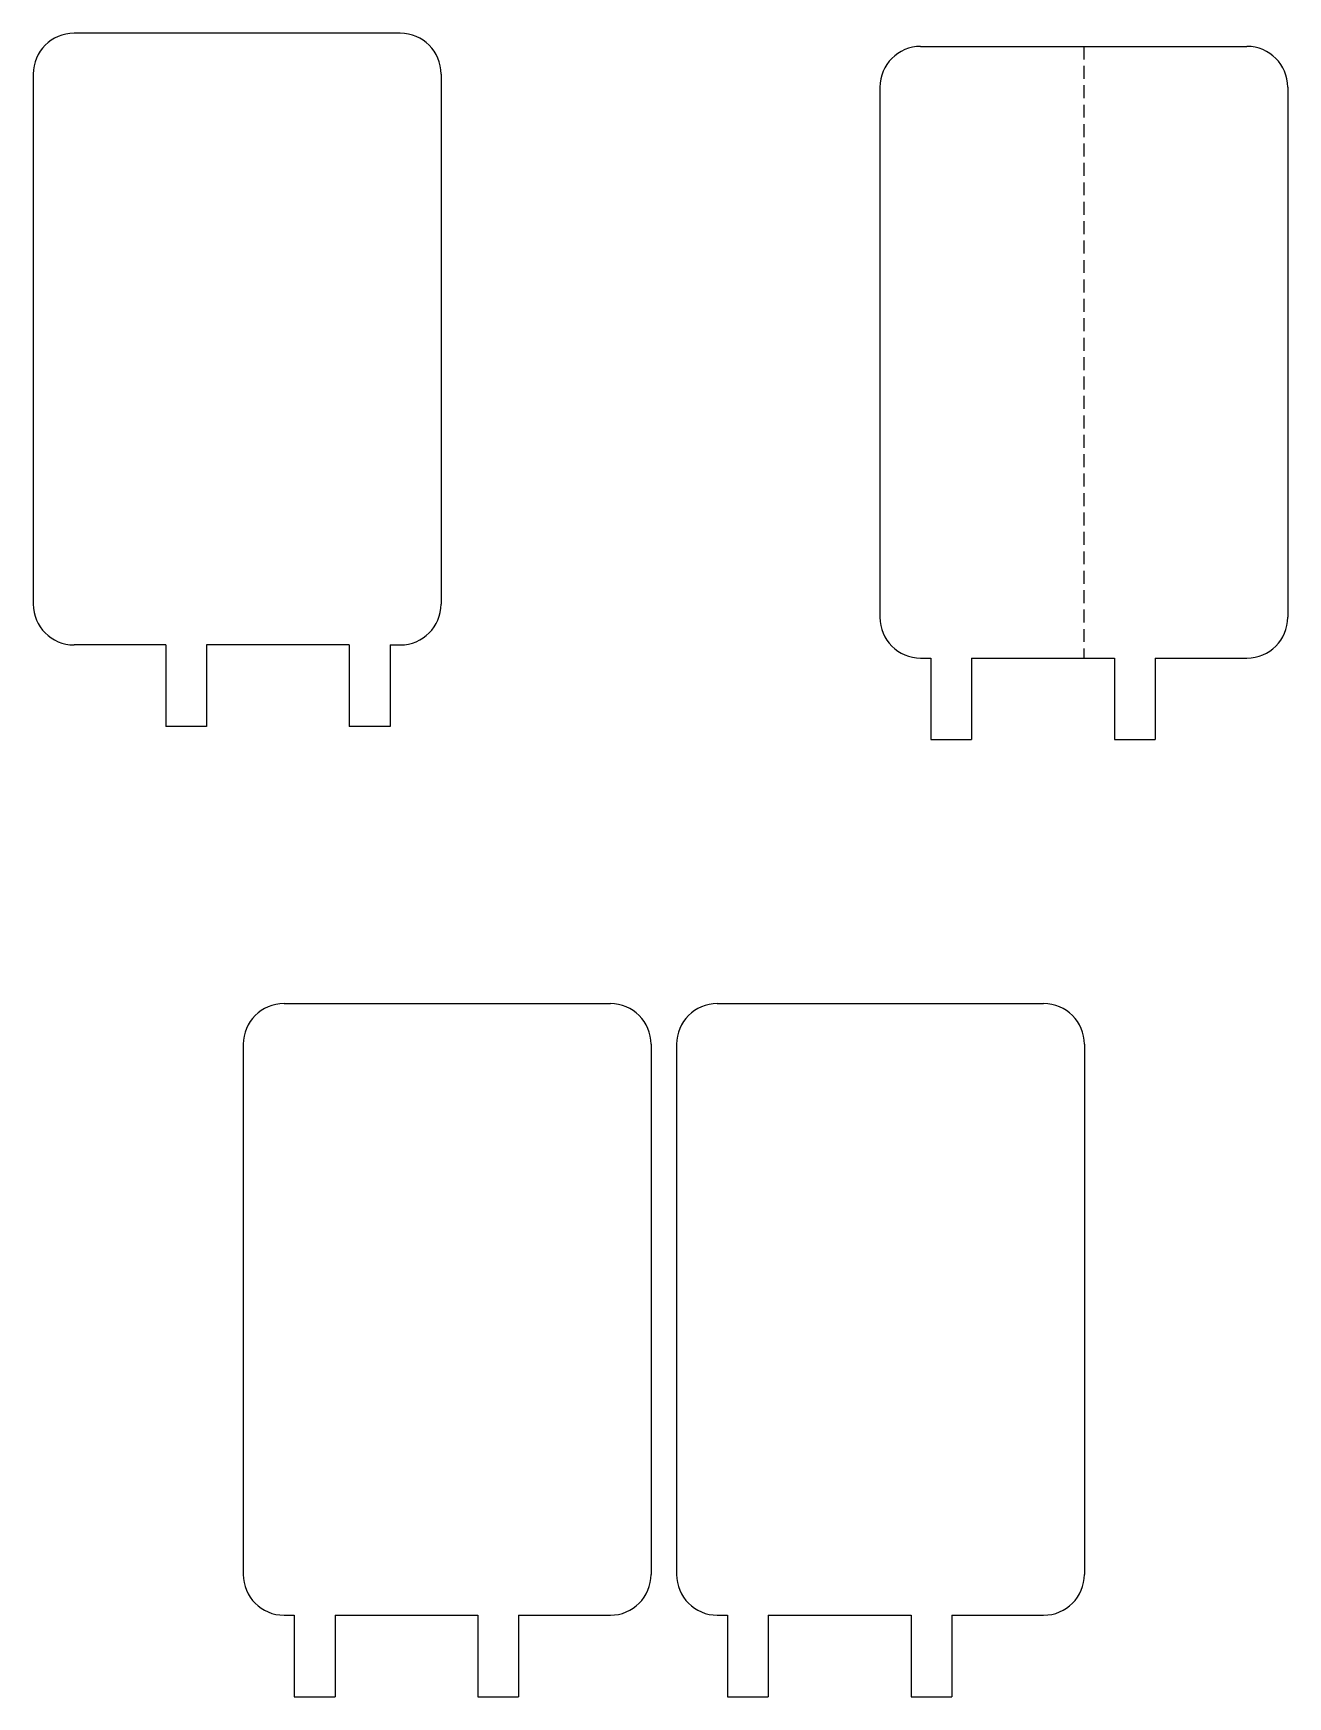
# Model space of a CAD drawing. Header units: millimetres. Extents: x -41 to 82, y -38 to 125.
import ezdxf

# ---------------------------------------------------------------- set-up
doc = ezdxf.new("R2010")
doc.units = ezdxf.units.MM
doc.linetypes.add('HIDDEN', pattern=[1.905, 1.27, -0.635])
doc.layers.add('细实线', color=7, linetype='Continuous', lineweight=25)
doc.layers.add('虚线', color=6, linetype='HIDDEN', lineweight=25)

msp = doc.modelspace()

# ---------------------------------------------------------------- linework, layer by layer
at = {"color": 7, "linetype": 'Continuous', "lineweight": 25}
for p, q in [((-4.6, 125.18), (-36.6, 125.18)), ((46.43, 123.89), (78.43, 123.89)), ((-40.6, 121.18), (-40.6, 69.18)), ((-0.6, 121.18), (-0.6, 69.18)), ((42.43, 119.89), (42.43, 67.89)), ((82.43, 119.89), (82.43, 67.89)), ((-27.6, 65.18), (-36.6, 65.18)), ((-27.6, 65.18), (-27.6, 57.18)), ((-9.6, 65.18), (-23.6, 65.18)), ((-23.6, 65.18), (-23.6, 57.18)), ((-9.6, 65.18), (-9.6, 57.18)), ((-5.6, 65.18), (-5.6, 57.18)), ((46.43, 63.89), (47.43, 63.89)), ((47.43, 63.89), (47.43, 55.89)), ((51.43, 63.89), (51.43, 55.89)), ((51.43, 63.89), (65.43, 63.89)), ((65.43, 63.89), (65.43, 55.89)), ((69.43, 63.89), (78.43, 63.89)), ((69.43, 63.89), (69.43, 55.89)), ((-23.6, 57.18), (-27.6, 57.18)), ((-5.6, 57.18), (-9.6, 57.18)), ((47.43, 55.89), (51.43, 55.89)), ((65.43, 55.89), (69.43, 55.89)), ((-16, 30), (16, 30)), ((26.49, 30), (58.49, 30)), ((-20, 26), (-20, -26)), ((20, 26), (20, -26)), ((22.49, 26), (22.49, -26)), ((62.49, 26), (62.49, -26)), ((-16, -30), (-15, -30)), ((-15, -30), (-15, -38)), ((-11, -30), (-11, -38)), ((-11, -30), (3, -30)), ((3, -30), (3, -38)), ((7, -30), (16, -30)), ((7, -30), (7, -38)), ((26.49, -30), (27.49, -30)), ((27.49, -30), (27.49, -38)), ((31.49, -30), (31.49, -38)), ((31.49, -30), (45.49, -30)), ((45.49, -30), (45.49, -38)), ((49.49, -30), (58.49, -30)), ((49.49, -30), (49.49, -38)), ((-15, -38), (-11, -38)), ((3, -38), (7, -38)), ((27.49, -38), (31.49, -38)), ((45.49, -38), (49.49, -38))]:
    msp.add_line(p, q, dxfattribs=at)
for centre, start, end in [((-36.6, 121.18), 90, 180), ((-4.6, 121.18), 0, 90), ((46.43, 119.89), 90, 180), ((78.43, 119.89), 0, 90), ((-36.6, 69.18), 180, 270), ((-4.6, 69.18), 270, 0), ((46.43, 67.89), 180, 270), ((78.43, 67.89), 270, 0), ((-16, 26), 90, 180), ((16, 26), 0, 90), ((26.49, 26), 90, 180), ((58.49, 26), 0, 90), ((-16, -26), 180, 270), ((16, -26), 270, 0), ((26.49, -26), 180, 270), ((58.49, -26), 270, 0)]:
    msp.add_arc(centre, 4, start, end, dxfattribs=at)
at = {"layer": '细实线'}
msp.add_line((-5.6, 65.18), (-4.6, 65.18), dxfattribs=at)
at = {"layer": '虚线'}
msp.add_line((62.43, 123.89), (62.43, 63.89), dxfattribs=at)

doc.saveas('drawing.dxf')
